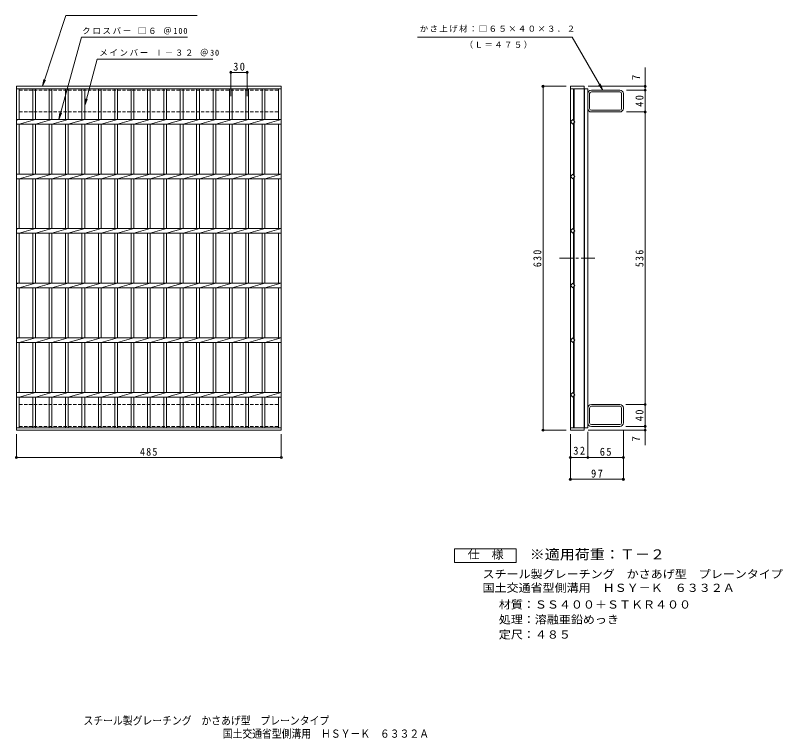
# Model space of a CAD drawing. Units: millimetres, scale not verified. Extents: x -554 to 1337, y -688 to 1514.
# Drawn here: x -554 to 851, y -688 to 637 of the extents above; entities that cross this region are included whole.
import ezdxf
from ezdxf.enums import TextEntityAlignment as Align

# ---------------------------------------------------------------- set-up
doc = ezdxf.new("R2010")
doc.units = ezdxf.units.MM
doc.header["$LTSCALE"] = 5
doc.header["$PDMODE"] = 32
doc.header["$PDSIZE"] = 4
doc.linetypes.add('CHAIN1', pattern=[8, 5, -1, 1, -1])
doc.linetypes.add('DASHED1', pattern=[1.8, 1.2, -0.6])
for name, color, linetype, lineweight in [('B-1', 2, 'Continuous', 9), ('B-2', 3, 'Continuous', 9), ('B-4', 7, 'Continuous', 9), ('F-4_F-4ﾚｲﾔ', 2, 'Continuous', 9)]:
    doc.layers.add(name, color=color, linetype=linetype, lineweight=lineweight)
doc.layers.add('F-5_F-5ﾚｲﾔ', color=2, linetype='Continuous')
doc.styles.add('ＭＳ ゴシック', font='')
doc.styles.get('ＭＳ ゴシック').set_extended_font_data('MS Gothic')

msp = doc.modelspace()

# ---------------------------------------------------------------- linework, layer by layer
at = {"layer": 'B-1', "linetype": 'DASHED1'}
for p, q in [((-71.62, 500.077), (-71.62, 460.077)), ((-546.62, 460.077), (-71.62, 460.077)), ((-546.62, -75.924), (-71.62, -75.924)), ((-71.62, -75.924), (-71.62, -115.923))]:
    msp.add_line(p, q, dxfattribs=at)
at = {"layer": 'B-1'}
for p, q in [((494.638, 493.677), (494.638, 466.477)), ((497.838, 466.477), (497.838, 493.677)), ((553.237, 500.077), (501.038, 500.077)), ((553.237, 496.877), (501.038, 496.877)), ((556.438, 466.477), (556.438, 493.677)), ((559.638, 493.677), (559.638, 466.477)), ((501.038, 463.277), (553.237, 463.277)), ((553.237, 460.077), (501.038, 460.077)), ((494.638, -109.524), (494.638, -82.324)), ((497.838, -82.324), (497.838, -109.524)), ((553.237, -75.924), (501.038, -75.924)), ((501.038, -79.124), (553.237, -79.124)), ((556.438, -82.324), (556.438, -109.524)), ((559.638, -109.524), (559.638, -82.324)), ((553.237, -112.724), (501.038, -112.724)), ((553.237, -115.924), (501.038, -115.924))]:
    msp.add_line(p, q, dxfattribs=at)
at = {"layer": 'B-1', "linetype": 'DASHED1'}
for points in [[(-546.62, 460.077), (-546.62, 500.077), (-71.62, 500.077)], [(-546.62, -75.924), (-546.62, -115.923), (-71.62, -115.923)]]:
    msp.add_lwpolyline(points, dxfattribs=at)
at = {"layer": 'B-1'}
for centre, radius, start, end in [((501.038, 493.677), 6.4, 90, 180), ((501.038, 493.677), 3.2, 90, 180), ((553.237, 493.677), 6.4, 0, 90), ((553.237, 493.677), 3.2, 0, 90), ((501.038, 466.477), 6.4, 180, 270), ((501.038, 466.477), 3.2, 180, 270), ((553.237, 466.477), 6.4, 270, 0), ((553.237, 466.477), 3.2, 270, 0), ((501.038, -82.324), 6.4, 90, 180), ((501.038, -82.324), 3.2, 90, 180), ((553.237, -82.324), 6.4, 0, 90), ((553.237, -82.324), 3.2, 0, 90), ((501.038, -109.524), 6.4, 180, 270), ((501.038, -109.524), 3.2, 180, 270), ((553.237, -109.524), 3.2, 270, 0), ((553.237, -109.524), 6.4, 270, 0)]:
    msp.add_arc(centre, radius, start, end, dxfattribs=at)
at = {"layer": 'B-2'}
for p, q in [((-551.62, 507.077), (-66.62, 507.077)), ((-551.62, -122.923), (-551.62, 507.077)), ((-66.62, 507.077), (-66.62, -122.923)), ((462.638, 507.077), (487.638, 507.077)), ((462.638, 507.077), (462.638, -122.923)), ((487.638, 507.077), (487.638, 342.077)), ((-551.62, 502.577), (-66.62, 502.577)), ((-546.62, 446.316), (-546.62, 502.577)), ((-521.62, 502.577), (-521.62, 446.316)), ((-516.62, 502.577), (-516.62, 446.316)), ((-491.62, 502.577), (-491.62, 446.316)), ((-486.62, 502.577), (-486.62, 446.316)), ((-461.62, 502.577), (-461.62, 446.316)), ((-456.62, 502.577), (-456.62, 446.316)), ((-431.62, 502.577), (-431.62, 446.316)), ((-426.62, 502.577), (-426.62, 446.316)), ((-401.62, 502.577), (-401.62, 446.316)), ((-396.62, 502.577), (-396.62, 446.316)), ((-371.619, 502.577), (-371.619, 446.316)), ((-366.62, 502.577), (-366.62, 446.316)), ((-341.62, 502.577), (-341.62, 446.316)), ((-336.62, 502.577), (-336.62, 446.316)), ((-311.62, 502.577), (-311.62, 446.316)), ((-306.62, 502.577), (-306.62, 446.316)), ((-281.62, 502.577), (-281.62, 446.316)), ((-276.62, 502.577), (-276.62, 446.316)), ((-251.62, 502.577), (-251.62, 446.316)), ((-246.62, 502.577), (-246.62, 446.316)), ((-221.62, 502.577), (-221.62, 446.316)), ((-216.62, 502.577), (-216.62, 446.316)), ((-191.62, 502.577), (-191.62, 446.316)), ((-186.62, 502.577), (-186.62, 446.316)), ((-161.62, 502.577), (-161.62, 446.316)), ((-156.62, 502.577), (-156.62, 446.316)), ((-131.62, 502.577), (-131.62, 446.316)), ((-126.62, 502.577), (-126.62, 446.316)), ((-101.62, 502.577), (-101.62, 446.316)), ((-96.62, 502.577), (-96.62, 446.316)), ((-71.62, 502.577), (-71.62, 446.316)), ((462.638, 502.577), (494.638, 502.577)), ((468.638, 502.577), (468.638, 444.562)), ((469.638, 502.577), (469.638, 443.562)), ((488.638, 502.577), (488.638, 342.077)), ((494.638, 502.577), (494.638, 342.077)), ((-551.62, 446.316), (-66.62, 446.316)), ((-546.62, 446.316), (-551.62, 445.316)), ((-551.62, 437.837), (-66.62, 437.837)), ((-516.62, 446.316), (-546.62, 437.837)), ((-546.62, 346.316), (-546.62, 437.837)), ((-521.62, 437.837), (-521.62, 346.316)), ((-486.62, 446.316), (-516.62, 437.837)), ((-516.62, 437.837), (-516.62, 346.316)), ((-491.62, 437.837), (-491.62, 346.316)), ((-456.62, 446.316), (-486.62, 437.837)), ((-486.62, 437.837), (-486.62, 346.316)), ((-461.62, 437.837), (-461.62, 346.316)), ((-426.62, 446.316), (-456.62, 437.837)), ((-456.62, 437.837), (-456.62, 346.316)), ((-431.62, 437.837), (-431.62, 346.316)), ((-396.62, 446.316), (-426.62, 437.837)), ((-426.62, 437.837), (-426.62, 346.316)), ((-401.62, 437.837), (-401.62, 346.316)), ((-366.62, 446.316), (-396.62, 437.837)), ((-396.62, 437.837), (-396.62, 346.316)), ((-371.619, 437.837), (-371.619, 346.316)), ((-336.62, 446.316), (-366.62, 437.837)), ((-366.62, 437.837), (-366.62, 346.316)), ((-341.62, 437.837), (-341.62, 346.316)), ((-306.62, 446.316), (-336.62, 437.837)), ((-336.62, 437.837), (-336.62, 346.316)), ((-311.62, 437.837), (-311.62, 346.316)), ((-276.62, 446.316), (-306.62, 437.837)), ((-306.62, 437.837), (-306.62, 346.316)), ((-281.62, 437.837), (-281.62, 346.316)), ((-246.62, 446.316), (-276.62, 437.837)), ((-276.62, 437.837), (-276.62, 346.316)), ((-251.62, 437.837), (-251.62, 346.316)), ((-216.62, 446.316), (-246.62, 437.837)), ((-246.62, 437.837), (-246.62, 346.316)), ((-221.62, 437.837), (-221.62, 346.316)), ((-186.62, 446.316), (-216.62, 437.837)), ((-216.62, 437.837), (-216.62, 346.316)), ((-191.62, 437.837), (-191.62, 346.316)), ((-156.62, 446.316), (-186.62, 437.837)), ((-186.62, 437.837), (-186.62, 346.316)), ((-161.62, 437.837), (-161.62, 346.316)), ((-126.62, 446.316), (-156.62, 437.837)), ((-156.62, 437.837), (-156.62, 346.316)), ((-131.62, 437.837), (-131.62, 346.316)), ((-96.62, 446.316), (-126.62, 437.837)), ((-126.62, 437.837), (-126.62, 346.316)), ((-101.62, 437.837), (-101.62, 346.316)), ((-66.62, 446.316), (-96.62, 437.837)), ((-96.62, 437.837), (-96.62, 346.316)), ((-71.62, 437.837), (-71.62, 346.316)), ((468.638, 439.591), (468.638, 344.562)), ((469.638, 440.591), (469.638, 343.562)), ((-551.62, 346.316), (-66.62, 346.316)), ((-546.62, 346.316), (-551.62, 345.316)), ((-551.62, 337.837), (-66.62, 337.837)), ((-516.62, 346.316), (-546.62, 337.837)), ((-546.62, 246.316), (-546.62, 337.837)), ((-521.62, 337.837), (-521.62, 246.316)), ((-486.62, 346.316), (-516.62, 337.837)), ((-516.62, 337.837), (-516.62, 246.316)), ((-491.62, 337.837), (-491.62, 246.316)), ((-456.62, 346.316), (-486.62, 337.837)), ((-486.62, 337.837), (-486.62, 246.316)), ((-461.62, 337.837), (-461.62, 246.316)), ((-426.62, 346.316), (-456.62, 337.837)), ((-456.62, 337.837), (-456.62, 246.316)), ((-431.62, 337.837), (-431.62, 246.316)), ((-396.62, 346.316), (-426.62, 337.837)), ((-426.62, 337.837), (-426.62, 246.316)), ((-401.62, 337.837), (-401.62, 246.316)), ((-366.62, 346.316), (-396.62, 337.837)), ((-396.62, 337.837), (-396.62, 246.316)), ((-371.619, 337.837), (-371.619, 246.316)), ((-336.62, 346.316), (-366.62, 337.837)), ((-366.62, 337.837), (-366.62, 246.316)), ((-341.62, 337.837), (-341.62, 246.316)), ((-306.62, 346.316), (-336.62, 337.837)), ((-336.62, 337.837), (-336.62, 246.316)), ((-311.62, 337.837), (-311.62, 246.316)), ((-276.62, 346.316), (-306.62, 337.837)), ((-306.62, 337.837), (-306.62, 246.316)), ((-281.62, 337.837), (-281.62, 246.316)), ((-246.62, 346.316), (-276.62, 337.837)), ((-276.62, 337.837), (-276.62, 246.316)), ((-251.62, 337.837), (-251.62, 246.316)), ((-216.62, 346.316), (-246.62, 337.837)), ((-246.62, 337.837), (-246.62, 246.316)), ((-221.62, 337.837), (-221.62, 246.316)), ((-186.62, 346.316), (-216.62, 337.837)), ((-216.62, 337.837), (-216.62, 246.316)), ((-191.62, 337.837), (-191.62, 246.316)), ((-156.62, 346.316), (-186.62, 337.837)), ((-186.62, 337.837), (-186.62, 246.316)), ((-161.62, 337.837), (-161.62, 246.316)), ((-126.62, 346.316), (-156.62, 337.837)), ((-156.62, 337.837), (-156.62, 246.316)), ((-131.62, 337.837), (-131.62, 246.316)), ((-96.62, 346.316), (-126.62, 337.837)), ((-126.62, 337.837), (-126.62, 246.316)), ((-101.62, 337.837), (-101.62, 246.316)), ((-66.62, 346.316), (-96.62, 337.837)), ((-96.62, 337.837), (-96.62, 246.316)), ((-71.62, 337.837), (-71.62, 246.316)), ((468.638, 244.562), (468.638, 339.591)), ((469.638, 243.562), (469.638, 340.592)), ((487.638, -122.923), (487.638, 342.077)), ((488.638, -118.423), (488.638, 342.077)), ((494.638, -118.423), (494.638, 342.077)), ((-551.62, 246.316), (-66.62, 246.316)), ((-546.62, 246.316), (-551.62, 245.316)), ((-516.62, 246.316), (-546.62, 237.837)), ((-486.62, 246.316), (-516.62, 237.837)), ((-456.62, 246.316), (-486.62, 237.837)), ((-426.62, 246.316), (-456.62, 237.837)), ((-396.62, 246.316), (-426.62, 237.837)), ((-366.62, 246.316), (-396.62, 237.837)), ((-336.62, 246.316), (-366.62, 237.837)), ((-306.62, 246.316), (-336.62, 237.837)), ((-276.62, 246.316), (-306.62, 237.837)), ((-246.62, 246.316), (-276.62, 237.837)), ((-216.62, 246.316), (-246.62, 237.837)), ((-186.62, 246.316), (-216.62, 237.837)), ((-156.62, 246.316), (-186.62, 237.837)), ((-126.62, 246.316), (-156.62, 237.837)), ((-96.62, 246.316), (-126.62, 237.837)), ((-66.62, 246.316), (-96.62, 237.837)), ((468.638, 144.562), (468.638, 239.592)), ((469.638, 143.562), (469.638, 240.592)), ((-551.62, 237.836), (-66.62, 237.836)), ((-546.62, 146.316), (-546.62, 237.836)), ((-521.62, 237.836), (-521.62, 146.316)), ((-516.62, 237.836), (-516.62, 146.316)), ((-491.62, 237.836), (-491.62, 146.316)), ((-486.62, 237.836), (-486.62, 146.316)), ((-461.62, 237.836), (-461.62, 146.316)), ((-456.62, 237.836), (-456.62, 146.316)), ((-431.62, 237.836), (-431.62, 146.316)), ((-426.62, 237.836), (-426.62, 146.316)), ((-401.62, 237.836), (-401.62, 146.316)), ((-396.62, 237.836), (-396.62, 146.316)), ((-371.619, 237.836), (-371.619, 146.316)), ((-366.62, 237.836), (-366.62, 146.316)), ((-341.62, 237.836), (-341.62, 146.316)), ((-336.62, 237.836), (-336.62, 146.316)), ((-311.62, 237.836), (-311.62, 146.316)), ((-306.62, 237.836), (-306.62, 146.316)), ((-281.62, 237.836), (-281.62, 146.316)), ((-276.62, 237.836), (-276.62, 146.316)), ((-251.62, 237.836), (-251.62, 146.316)), ((-246.62, 237.836), (-246.62, 146.316)), ((-221.62, 237.836), (-221.62, 146.316)), ((-216.62, 237.836), (-216.62, 146.316)), ((-191.62, 237.836), (-191.62, 146.316)), ((-186.62, 237.836), (-186.62, 146.316)), ((-161.62, 237.836), (-161.62, 146.316)), ((-156.62, 237.836), (-156.62, 146.316)), ((-131.62, 237.836), (-131.62, 146.316)), ((-126.62, 237.836), (-126.62, 146.316)), ((-101.62, 237.836), (-101.62, 146.316)), ((-96.62, 237.836), (-96.62, 146.316)), ((-71.62, 237.836), (-71.62, 146.316)), ((-551.62, 146.316), (-66.62, 146.316)), ((-546.62, 146.316), (-551.62, 145.316)), ((-516.62, 146.316), (-546.62, 137.837)), ((-486.62, 146.316), (-516.62, 137.837)), ((-456.62, 146.316), (-486.62, 137.837)), ((-426.62, 146.316), (-456.62, 137.837)), ((-396.62, 146.316), (-426.62, 137.837)), ((-366.62, 146.316), (-396.62, 137.837)), ((-336.62, 146.316), (-366.62, 137.837)), ((-306.62, 146.316), (-336.62, 137.837)), ((-276.62, 146.316), (-306.62, 137.837)), ((-246.62, 146.316), (-276.62, 137.837)), ((-216.62, 146.316), (-246.62, 137.837)), ((-186.62, 146.316), (-216.62, 137.837)), ((-156.62, 146.316), (-186.62, 137.837)), ((-126.62, 146.316), (-156.62, 137.837)), ((-96.62, 146.316), (-126.62, 137.837)), ((-66.62, 146.316), (-96.62, 137.837)), ((469.638, 43.562), (469.638, 140.592)), ((-551.62, 137.836), (-66.62, 137.836)), ((-546.62, 46.316), (-546.62, 137.836)), ((-521.62, 137.836), (-521.62, 46.316)), ((-516.62, 137.836), (-516.62, 46.316)), ((-491.62, 137.836), (-491.62, 46.316)), ((-486.62, 137.836), (-486.62, 46.316)), ((-461.62, 137.836), (-461.62, 46.316)), ((-456.62, 137.836), (-456.62, 46.316)), ((-431.62, 137.836), (-431.62, 46.316)), ((-426.62, 137.836), (-426.62, 46.316)), ((-401.62, 137.836), (-401.62, 46.316)), ((-396.62, 137.836), (-396.62, 46.316)), ((-371.619, 137.836), (-371.619, 46.316)), ((-366.62, 137.836), (-366.62, 46.316)), ((-341.62, 137.836), (-341.62, 46.316)), ((-336.62, 137.836), (-336.62, 46.316)), ((-311.62, 137.836), (-311.62, 46.316)), ((-306.62, 137.836), (-306.62, 46.316)), ((-281.62, 137.836), (-281.62, 46.316)), ((-276.62, 137.836), (-276.62, 46.316)), ((-251.62, 137.836), (-251.62, 46.316)), ((-246.62, 137.836), (-246.62, 46.316)), ((-221.62, 137.836), (-221.62, 46.316)), ((-216.62, 137.836), (-216.62, 46.316)), ((-191.62, 137.836), (-191.62, 46.316)), ((-186.62, 137.836), (-186.62, 46.316)), ((-161.62, 137.836), (-161.62, 46.316)), ((-156.62, 137.836), (-156.62, 46.316)), ((-131.62, 137.836), (-131.62, 46.316)), ((-126.62, 137.836), (-126.62, 46.316)), ((-101.62, 137.836), (-101.62, 46.316)), ((-96.62, 137.836), (-96.62, 46.316)), ((-71.62, 137.836), (-71.62, 46.316)), ((468.638, 44.562), (468.638, 139.592)), ((-551.62, 46.316), (-66.62, 46.316)), ((-546.62, 46.316), (-551.62, 45.316)), ((-516.62, 46.316), (-546.62, 37.837)), ((-486.62, 46.316), (-516.62, 37.837)), ((-456.62, 46.316), (-486.62, 37.837)), ((-426.62, 46.316), (-456.62, 37.837)), ((-396.62, 46.316), (-426.62, 37.837)), ((-366.62, 46.316), (-396.62, 37.837)), ((-336.62, 46.316), (-366.62, 37.837)), ((-306.62, 46.316), (-336.62, 37.837)), ((-276.62, 46.316), (-306.62, 37.837)), ((-246.62, 46.316), (-276.62, 37.837)), ((-216.62, 46.316), (-246.62, 37.837)), ((-186.62, 46.316), (-216.62, 37.837)), ((-156.62, 46.316), (-186.62, 37.837)), ((-126.62, 46.316), (-156.62, 37.837)), ((-96.62, 46.316), (-126.62, 37.837)), ((-66.62, 46.316), (-96.62, 37.837)), ((-551.62, 37.836), (-66.62, 37.836)), ((-546.62, -53.684), (-546.62, 37.836)), ((-521.62, 37.836), (-521.62, -53.684)), ((-516.62, 37.836), (-516.62, -53.684)), ((-491.62, 37.836), (-491.62, -53.684)), ((-486.62, 37.836), (-486.62, -53.684)), ((-461.62, 37.836), (-461.62, -53.684)), ((-456.62, 37.836), (-456.62, -53.684)), ((-431.62, 37.836), (-431.62, -53.684)), ((-426.62, 37.836), (-426.62, -53.684)), ((-401.62, 37.836), (-401.62, -53.684)), ((-396.62, 37.836), (-396.62, -53.684)), ((-371.619, 37.836), (-371.619, -53.684)), ((-366.62, 37.836), (-366.62, -53.684)), ((-341.62, 37.836), (-341.62, -53.684)), ((-336.62, 37.836), (-336.62, -53.684)), ((-311.62, 37.836), (-311.62, -53.684)), ((-306.62, 37.836), (-306.62, -53.684)), ((-281.62, 37.836), (-281.62, -53.684)), ((-276.62, 37.836), (-276.62, -53.684)), ((-251.62, 37.836), (-251.62, -53.684)), ((-246.62, 37.836), (-246.62, -53.684)), ((-221.62, 37.836), (-221.62, -53.684)), ((-216.62, 37.836), (-216.62, -53.684)), ((-191.62, 37.836), (-191.62, -53.684)), ((-186.62, 37.836), (-186.62, -53.684)), ((-161.62, 37.836), (-161.62, -53.684)), ((-156.62, 37.836), (-156.62, -53.684)), ((-131.62, 37.836), (-131.62, -53.684)), ((-126.62, 37.836), (-126.62, -53.684)), ((-101.62, 37.836), (-101.62, -53.684)), ((-96.62, 37.836), (-96.62, -53.684)), ((-71.62, 37.836), (-71.62, -53.684)), ((468.638, -55.438), (468.638, 39.592)), ((469.638, -56.438), (469.638, 40.592)), ((-551.62, -53.684), (-66.62, -53.684)), ((-546.62, -53.684), (-551.62, -54.684)), ((-516.62, -53.684), (-546.62, -62.164)), ((-486.62, -53.684), (-516.62, -62.164)), ((-456.62, -53.684), (-486.62, -62.164)), ((-426.62, -53.684), (-456.62, -62.164)), ((-396.62, -53.684), (-426.62, -62.164)), ((-366.62, -53.684), (-396.62, -62.164)), ((-336.62, -53.684), (-366.62, -62.164)), ((-306.62, -53.684), (-336.62, -62.164)), ((-276.62, -53.684), (-306.62, -62.164)), ((-246.62, -53.684), (-276.62, -62.164)), ((-216.62, -53.684), (-246.62, -62.164)), ((-186.62, -53.684), (-216.62, -62.164)), ((-156.62, -53.684), (-186.62, -62.164)), ((-126.62, -53.684), (-156.62, -62.164)), ((-96.62, -53.684), (-126.62, -62.164)), ((-66.62, -53.684), (-96.62, -62.164)), ((-551.62, -62.164), (-66.62, -62.164)), ((-546.62, -118.423), (-546.62, -62.164)), ((-521.62, -62.164), (-521.62, -118.423)), ((-516.62, -62.164), (-516.62, -118.423)), ((-491.62, -62.164), (-491.62, -118.423)), ((-486.62, -62.164), (-486.62, -118.423)), ((-461.62, -62.164), (-461.62, -118.423)), ((-456.62, -62.164), (-456.62, -118.423)), ((-431.62, -62.164), (-431.62, -118.423)), ((-426.62, -62.164), (-426.62, -118.423)), ((-401.62, -62.164), (-401.62, -118.423)), ((-396.62, -62.164), (-396.62, -118.423)), ((-371.619, -62.164), (-371.619, -118.423)), ((-366.62, -62.164), (-366.62, -118.423)), ((-341.62, -62.164), (-341.62, -118.423)), ((-336.62, -62.164), (-336.62, -118.423)), ((-311.62, -62.164), (-311.62, -118.423)), ((-306.62, -62.164), (-306.62, -118.423)), ((-281.62, -62.164), (-281.62, -118.423)), ((-276.62, -62.164), (-276.62, -118.423)), ((-251.62, -62.164), (-251.62, -118.423)), ((-246.62, -62.164), (-246.62, -118.423)), ((-221.62, -62.164), (-221.62, -118.423)), ((-216.62, -62.164), (-216.62, -118.423)), ((-191.62, -62.164), (-191.62, -118.423)), ((-186.62, -62.164), (-186.62, -118.423)), ((-161.62, -62.164), (-161.62, -118.423)), ((-156.62, -62.164), (-156.62, -118.423)), ((-131.62, -62.164), (-131.62, -118.423)), ((-126.62, -62.164), (-126.62, -118.423)), ((-101.62, -62.164), (-101.62, -118.423)), ((-96.62, -62.164), (-96.62, -118.423)), ((-71.62, -62.164), (-71.62, -118.423)), ((468.638, -118.423), (468.638, -60.409)), ((469.638, -118.423), (469.638, -59.409)), ((-66.62, -118.423), (-551.62, -118.423)), ((-66.62, -122.923), (-551.62, -122.923)), ((462.638, -118.423), (494.638, -118.423)), ((462.638, -122.923), (487.638, -122.923))]:
    msp.add_line(p, q, dxfattribs=at)
at = {"layer": 'B-2', "linetype": 'CHAIN1'}
msp.add_line((442.526, 192.077), (510.133, 192.077), dxfattribs=at)
at = {"layer": 'B-2'}
for points in [[(471.123, 442.077), (466.881, 437.834), (462.638, 442.077), (466.881, 446.319)], [(471.123, 342.077), (466.881, 337.834), (462.638, 342.077), (466.881, 346.319)], [(471.123, 242.077), (466.881, 246.319), (462.638, 242.077), (466.881, 237.834)], [(471.123, 142.077), (466.881, 146.319), (462.638, 142.077), (466.881, 137.834)], [(471.123, 42.077), (466.881, 46.319), (462.638, 42.077), (466.881, 37.834)], [(471.123, -57.923), (466.881, -53.681), (462.638, -57.923), (466.881, -62.166)]]:
    msp.add_lwpolyline(points, close=True, dxfattribs=at)
at = {"layer": 'B-4'}
for p, q in [((-474.12, 446.316), (-432.384, 597.077)), ((-432.384, 597.077), (-238.225, 597.077)), ((182.686, 597.077), (466.135, 597.077)), ((522.138, 500.077), (466.135, 597.077)), ((-159.12, 488.799), (-159.12, 534.064)), ((-129.12, 488.799), (-129.12, 534.064)), ((599.637, -150.344), (599.637, 541.253)), ((-159.12, 532.564), (-129.12, 532.564)), ((-504.117, 507.077), (-501.758, 519.352)), ((-504.117, 507.077), (-498.661, 518.323)), ((455.138, 507.077), (411.138, 507.077)), ((412.638, -122.923), (412.638, 507.077)), ((495.138, 507.077), (601.137, 507.077)), ((522.138, 500.077), (514.528, 509.994)), ((522.138, 500.077), (517.354, 511.625)), ((565.605, 500.077), (601.137, 500.077)), ((-426.62, 471.947), (-424.989, 484.34)), ((-426.62, 471.947), (-421.837, 483.495)), ((-474.12, 446.316), (-472.386, 458.696)), ((-474.12, 446.316), (-469.241, 457.825)), ((565.605, 460.077), (601.137, 460.077)), ((564.106, -75.924), (599.637, -75.924)), ((455.138, -122.923), (411.138, -122.923)), ((494.638, -125.923), (494.638, -174.423)), ((495.138, -122.923), (601.137, -122.923)), ((559.638, -123.423), (559.638, -214.423)), ((564.106, -115.923), (599.637, -115.923)), ((-551.62, -130.423), (-551.62, -174.423)), ((-66.62, -130.423), (-66.62, -174.423)), ((-551.62, -172.923), (-66.62, -172.923)), ((462.638, -172.923), (559.638, -172.923))]:
    msp.add_line(p, q, dxfattribs=at)
for points in [[(-504.117, 507.077), (-460.921, 637.077), (-220.565, 637.077)], [(-426.62, 471.947), (-403.81, 557.077), (-191.753, 557.077)], [(462.638, -130.423), (462.638, -212.923), (559.638, -212.923)]]:
    msp.add_lwpolyline(points, dxfattribs=at)
for p in [(-159.12, 532.564), (-129.12, 532.564), (412.638, 507.077), (599.637, 507.077), (599.637, 500.077), (599.637, 460.077), (599.637, -75.924), (412.638, -122.923), (599.637, -115.923), (599.637, -122.923), (-551.62, -172.923), (-66.62, -172.923), (462.638, -172.923), (494.638, -172.923), (559.638, -172.923), (462.638, -212.923), (559.638, -212.923)]:
    msp.add_point(p, dxfattribs=at)
at = {"layer": 'F-4_F-4ﾚｲﾔ'}
msp.add_lwpolyline([(250.757, -365.121), (250.757, -340.12), (363.257, -340.12), (363.257, -365.121)], close=True, dxfattribs=at)

# ---------------------------------------------------------------- texts
at = {"layer": 'B-4', "color": 2, "style": 'ＭＳ ゴシック'}
for p in [(594.637, 518.368), (594.637, -143.993)]:
    msp.add_text('7', height=14.66, rotation=90, dxfattribs=at).set_placement(p, align=Align.BOTTOM_LEFT)
at = {"layer": 'B-4', "char_height": 11, "attachment_point": 7, "style": 'ＭＳ ゴシック'}
for s, insert in [('\\T1.17;かさ上げ材：□６５×４０×３．２', (186.771, 605.719)), ('\\T1.21;クロスバー\\~□６\\~＠100', (-431.328, 602.077)), ('\\T1.17;（Ｌ＝４７５）', (269.128, 576.162)), ('\\T1.2;メインバー\\~Ⅰ－３２\\~＠30', (-399.764, 562.077))]:
    msp.add_mtext(s, dxfattribs=dict(at, insert=insert))
at = {"layer": 'B-4', "color": 2, "char_height": 14.66, "attachment_point": 7, "style": 'ＭＳ ゴシック'}
for s, insert in [('\\T1.27;\\W0.95;30', (-154.745, 535.564)), ('\\T1.27;\\W0.95;32', (468.013, -167.923)), ('\\T1.27;\\W0.9;485', (-325.37, -169.923)), ('\\T1.27;\\W0.95;65', (516.513, -169.923)), ('\\T1.27;\\W0.95;97', (500.513, -209.923))]:
    msp.add_mtext(s, dxfattribs=dict(at, insert=insert))
at = {"layer": 'B-4', "color": 2, "char_height": 14.66, "attachment_point": 7, "rotation": 90, "style": 'ＭＳ ゴシック'}
for s, insert in [('\\T1.27;\\W0.95;40', (596.637, 469.452)), ('\\T1.27;\\W0.9;630', (409.638, 175.827)), ('\\T1.27;\\W0.9;536', (596.637, 175.827)), ('\\T1.27;\\W0.95;40', (596.637, -106.548))]:
    msp.add_mtext(s, dxfattribs=dict(at, insert=insert))
at = {"layer": 'F-4_F-4ﾚｲﾔ', "style": 'ＭＳ ゴシック', "width": 1.1}
for s, p in [('仕\u3000様', (274.507, -362.621)), ('スチール製グレーチング\u3000かさあげ型\u3000プレーンタイプ', (301.801, -398.461)), ('国土交通省型側溝用\u3000ＨＳＹ－Ｋ\u3000６３３２Ａ', (301.801, -423.605)), ('材質：ＳＳ４００＋ＳＴＫＲ４００', (331.658, -454.166)), ('処理：溶融亜鉛めっき', (331.658, -481.667)), ('定尺：４８５', (331.658, -509.167))]:
    msp.add_text(s, height=14.66, dxfattribs=at).set_placement(p, align=Align.BOTTOM_LEFT)
at = {"layer": 'F-5_F-5ﾚｲﾔ', "color": 3, "style": 'ＭＳ ゴシック', "width": 1.1}
msp.add_text('※適用荷重：Ｔ－２', height=18.33, dxfattribs=at).set_placement((388.257, -365.121), align=Align.BOTTOM_LEFT)
at = {"layer": 'F-5_F-5ﾚｲﾔ', "style": 'ＭＳ ゴシック', "width": 0.9}
for s, p in [('スチール製グレーチング\u3000かさあげ型\u3000プレーンタイプ', (-428.846, -666.766)), ('国土交通省型側溝用\u3000ＨＳＹ－Ｋ\u3000６３３２Ａ', (-173.98, -690.751))]:
    msp.add_text(s, height=14.66, dxfattribs=at).set_placement(p, align=Align.BOTTOM_LEFT)

doc.saveas('drawing.dxf')
